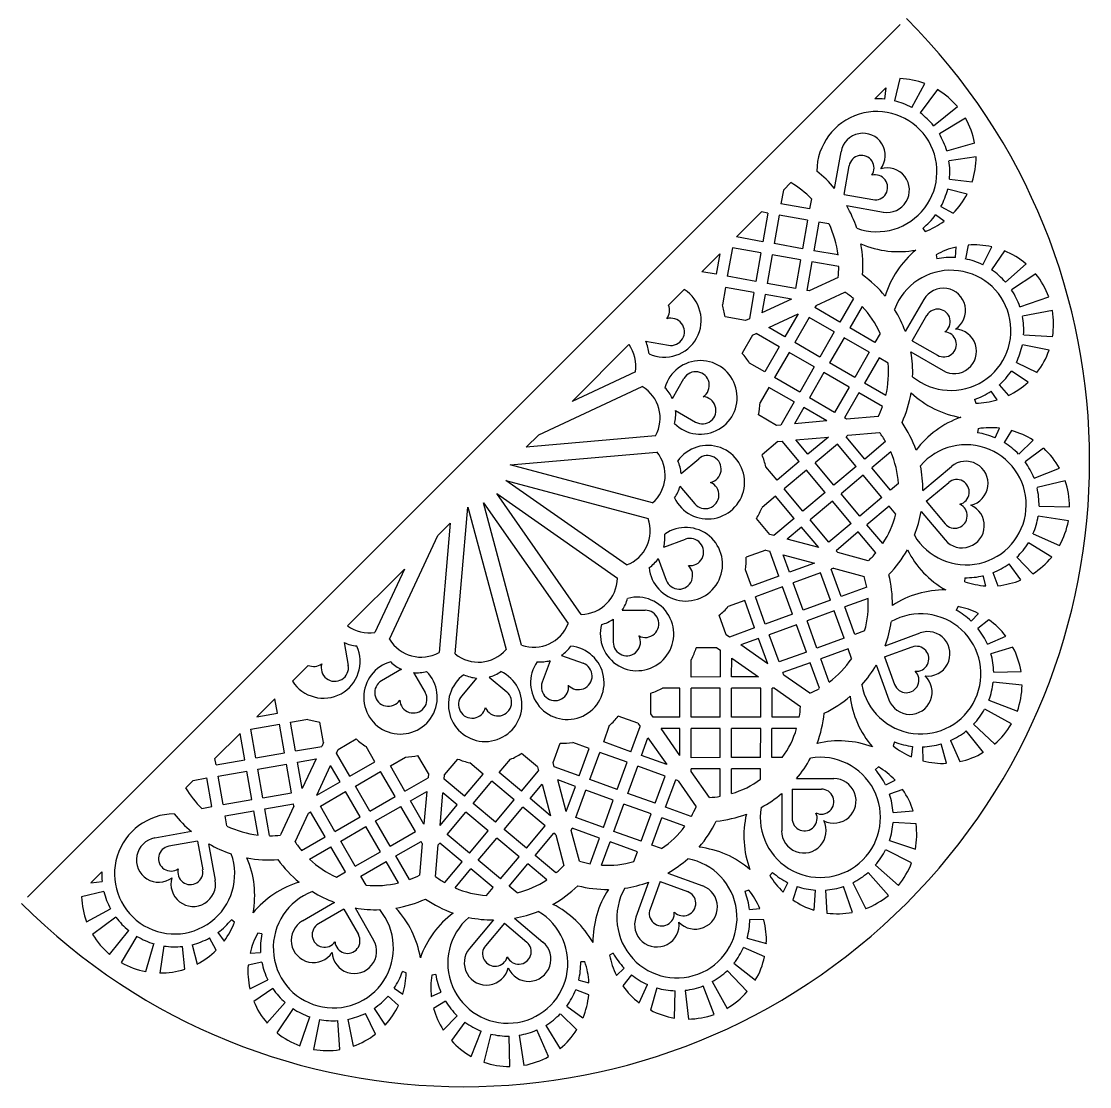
# Model space of a CAD drawing. Extents: x 41 to 289, y -2 to 246.
# Drawn here: x 165.2 to 289, y -1.9 to 121.5 of the extents above; entities that cross this region are included whole.
import ezdxf

# ---------------------------------------------------------------- set-up
doc = ezdxf.new("R2010")
doc.units = 0
doc.layers.get('0').update_dxf_attribs({"linetype": 'CONTINUOUS'})

msp = doc.modelspace()

# ---------------------------------------------------------------- linework, layer by layer
for p, q in [((267.03, 121.16), (165.91, 20.05)), ((266.99, 114.9), (266.35, 112.31)), ((268.36, 111.53), (269.88, 114.31)), ((265.35, 113.83), (264.08, 112.56)), ((265.35, 113.83), (265.21, 112.51)), ((271.33, 113.61), (269.34, 110.91)), ((270.89, 109.42), (273.65, 111.65)), ((274.59, 110.3), (271.56, 108.47)), ((272.43, 106.5), (275.65, 107.45)), ((259.42, 102.17), (260.17, 106.42)), ((275.81, 105.84), (272.68, 105.37)), ((260.52, 101.45), (261.11, 104.79)), ((254.35, 102.83), (253.49, 101.97)), ((272.72, 103.22), (275.37, 102.93)), ((253.49, 101.97), (253.21, 100.37)), ((274.78, 101.51), (272.52, 102.08)), ((256.53, 99.78), (253.21, 100.37)), ((256.73, 100.97), (256.53, 99.78)), ((260.52, 101.45), (263.86, 100.86)), ((250.96, 99.44), (248.06, 96.54)), ((251.7, 99.31), (250.96, 99.44)), ((251.7, 99.31), (251.12, 95.99)), ((252.99, 99.08), (252.41, 95.77)), ((256.3, 98.49), (252.99, 99.08)), ((260.82, 100.17), (265.07, 99.42)), ((272.1, 98.36), (271.12, 99.09)), ((271.74, 100.07), (273.17, 99.29)), ((256.3, 98.49), (255.72, 95.18)), ((257.59, 98.27), (257.01, 94.95)), ((258.77, 98.06), (257.59, 98.27)), ((269.63, 97.53), (269.93, 97.17)), ((251.12, 95.99), (248.06, 96.54)), ((255.72, 95.18), (252.41, 95.77)), ((273.42, 94.16), (273.5, 95.38)), ((274.89, 95.6), (274.57, 94.01)), ((276.61, 93.31), (277.63, 95.41)), ((246.13, 94.6), (244.03, 92.5)), ((246.13, 94.6), (245.71, 92.21)), ((247.58, 95.29), (246.99, 91.98)), ((250.89, 94.71), (247.58, 95.29)), ((250.89, 94.71), (250.31, 91.39)), ((252.18, 94.48), (251.6, 91.16)), ((255.49, 93.89), (252.18, 94.48)), ((259.82, 94.45), (257.01, 94.95)), ((271.18, 94.48), (271.27, 94.02)), ((279.1, 94.95), (277.61, 92.74)), ((255.49, 93.89), (254.91, 90.58)), ((256.78, 93.66), (256.2, 90.35)), ((259.9, 93.11), (256.78, 93.66)), ((279.23, 91.32), (281.6, 93.41)), ((245.71, 92.21), (244.03, 92.5)), ((250.31, 91.39), (246.99, 91.98)), ((259.82, 91.85), (256.49, 90.3)), ((282.73, 92.25), (279.93, 90.4)), ((241.99, 90.47), (240.16, 88.64)), ((246.77, 90.69), (246.42, 88.69)), ((250.08, 90.1), (246.77, 90.69)), ((254.91, 90.58), (251.6, 91.16)), ((250.08, 90.1), (249.55, 87.06)), ((251.37, 89.87), (251, 87.74)), ((254.42, 89.33), (251, 87.74)), ((254.42, 89.33), (251.37, 89.87)), ((256.49, 90.3), (256.2, 90.35)), ((257.28, 88.6), (260.61, 90.15)), ((261.62, 89.4), (260.04, 86.66)), ((267.63, 85.58), (269.78, 89.31)), ((280.89, 88.46), (284.24, 89.61)), ((257.28, 88.6), (257.13, 88.35)), ((260.04, 86.66), (257.13, 88.35)), ((262.6, 88.48), (261.18, 86.01)), ((284.66, 88.03), (281.19, 87.35)), ((249.11, 86.86), (246.73, 87.28)), ((249.55, 87.06), (249.11, 86.86)), ((251.79, 86.04), (255.21, 87.64)), ((255.21, 87.64), (253.66, 84.95)), ((256.48, 87.21), (254.8, 84.3)), ((259.39, 85.53), (256.48, 87.21)), ((268.42, 84.52), (270.11, 87.46)), ((253.66, 84.95), (251.79, 86.04)), ((259.39, 85.53), (257.71, 82.61)), ((264.09, 84.32), (261.18, 86.01)), ((237.53, 84.46), (240.16, 84)), ((249.9, 85.16), (248.7, 83.07)), ((249.9, 85.16), (250.34, 85.37)), ((253.01, 83.82), (250.34, 85.37)), ((257.71, 82.61), (254.8, 84.3)), ((260.52, 84.87), (258.84, 81.96)), ((263.44, 83.19), (260.52, 84.87)), ((264.69, 85.36), (264.09, 84.32)), ((268.42, 84.52), (271.35, 82.83)), ((281.33, 85.2), (284.68, 84.99)), ((235.6, 84.08), (229, 77.48)), ((253.01, 83.82), (251.33, 80.9)), ((254.14, 83.16), (252.46, 80.25)), ((257.06, 81.48), (254.14, 83.16)), ((263.44, 83.19), (261.76, 80.27)), ((268.26, 83.22), (271.99, 81.06)), ((284.28, 83.42), (281.18, 84.05)), ((251.33, 80.9), (249.58, 81.92)), ((261.76, 80.27), (258.84, 81.96)), ((264.57, 82.53), (262.89, 79.62)), ((265.61, 81.93), (264.57, 82.53)), ((280.48, 82.01), (282.88, 80.84)), ((236.35, 80.91), (229, 77.48)), ((257.06, 81.48), (255.38, 78.56)), ((258.19, 80.82), (256.51, 77.91)), ((261.1, 79.14), (258.19, 80.82)), ((281.84, 79.71), (279.91, 81.01)), ((225.14, 73.61), (237.14, 79.21)), ((240.63, 77.83), (241.96, 80.14)), ((255.38, 78.56), (252.46, 80.25)), ((265.36, 78.19), (262.89, 79.62)), ((278.49, 79.39), (279.56, 78.17)), ((251.81, 79.11), (250.8, 77.36)), ((254.72, 77.43), (251.81, 79.11)), ((261.1, 79.14), (259.42, 76.22)), ((262.24, 78.48), (260.56, 75.57)), ((264.97, 76.9), (262.24, 78.48)), ((278.24, 77.66), (277.57, 78.68)), ((254.72, 77.43), (253.18, 74.75)), ((255.86, 76.77), (254.77, 74.89)), ((258.54, 75.22), (255.86, 76.77)), ((259.42, 76.22), (256.51, 77.91)), ((275.64, 77.73), (275.79, 77.28)), ((241, 76.42), (243.31, 75.09)), ((252.7, 74.71), (250.61, 75.92)), ((260.81, 75.42), (260.56, 75.57)), ((264.47, 75.74), (260.81, 75.42)), ((253.18, 74.75), (252.7, 74.71)), ((258.54, 75.22), (254.77, 74.89)), ((276.05, 74.33), (275.97, 73.86)), ((278.04, 73.26), (278.53, 74.38)), ((225.14, 73.61), (223.7, 72.17)), ((238.68, 73.49), (223.7, 72.17)), ((254.94, 73.03), (258.7, 73.36)), ((256.33, 71.37), (254.94, 73.03)), ((258.7, 73.36), (256.33, 71.37)), ((260.97, 73.56), (260.75, 73.37)), ((262.91, 70.79), (260.75, 73.37)), ((260.97, 73.56), (264.63, 73.88)), ((279.91, 74.11), (279.07, 72.72)), ((252.86, 72.85), (251.02, 71.3)), ((252.86, 72.85), (253.34, 72.89)), ((255.33, 70.52), (253.34, 72.89)), ((259.75, 72.53), (257.17, 70.36)), ((261.91, 69.95), (259.75, 72.53)), ((265.33, 72.83), (262.91, 70.79)), ((280.75, 71.38), (282.42, 72.99)), ((283.64, 72.06), (281.49, 70.49)), ((221.83, 70.13), (238.84, 71.62)), ((241.64, 69.13), (243.69, 70.85)), ((265.94, 71.63), (263.75, 69.79)), ((238.32, 65.72), (221.83, 70.13)), ((252.75, 68.36), (251.45, 69.91)), ((255.33, 70.52), (252.75, 68.36)), ((256.17, 69.52), (253.59, 67.36)), ((258.33, 66.94), (256.17, 69.52)), ((259.33, 67.78), (257.17, 70.36)), ((261.91, 69.95), (259.33, 67.78)), ((265.91, 67.21), (263.75, 69.79)), ((269.66, 67.18), (272.96, 69.95)), ((282.53, 68.6), (285.48, 69.76)), ((235.33, 58.54), (221.35, 68.33)), ((221.35, 68.33), (237.84, 63.91)), ((262.75, 68.95), (260.17, 66.78)), ((264.91, 66.37), (262.75, 68.95)), ((270.04, 65.92), (272.64, 68.1)), ((286.14, 68.29), (282.88, 67.5)), ((241.51, 67.68), (243.23, 65.64)), ((255.75, 64.78), (253.59, 67.36)), ((258.33, 66.94), (255.75, 64.78)), ((266.83, 67.98), (265.91, 67.21)), ((223.16, 49.23), (218.74, 65.72)), ((218.74, 65.72), (228.54, 51.74)), ((230.07, 52.81), (220.28, 66.8)), ((220.28, 66.8), (234.26, 57)), ((252.59, 66.51), (251.04, 65.21)), ((254.75, 63.93), (252.59, 66.51)), ((259.17, 65.94), (256.59, 63.77)), ((261.33, 63.36), (259.17, 65.94)), ((262.33, 64.2), (260.17, 66.78)), ((264.91, 66.37), (262.33, 64.2)), ((270.04, 65.92), (272.22, 63.32)), ((215.45, 48.23), (216.94, 65.24)), ((216.94, 65.24), (221.36, 48.75)), ((265.75, 65.36), (263.17, 63.2)), ((266.52, 64.44), (265.75, 65.36)), ((269.45, 64.74), (272.22, 61.44)), ((283.11, 65.36), (286.65, 65.29)), ((214.9, 63.38), (213.46, 61.94)), ((214.9, 63.38), (213.59, 48.4)), ((251.92, 62.07), (250.37, 63.92)), ((254.75, 63.93), (252.39, 61.95)), ((258.75, 61.19), (256.59, 63.77)), ((261.33, 63.36), (258.75, 61.19)), ((265.01, 61.01), (263.17, 63.2)), ((286.51, 63.65), (283.01, 64.2)), ((207.86, 49.93), (213.46, 61.94)), ((252.39, 61.95), (251.92, 62.07)), ((255.59, 62.93), (253.93, 61.53)), ((257.58, 60.56), (255.59, 62.93)), ((262.17, 62.36), (259.6, 60.19)), ((264.2, 59.93), (262.17, 62.36)), ((282.41, 62.13), (285.49, 60.79)), ((239.62, 60.61), (242.13, 61.52)), ((257.58, 60.56), (253.93, 61.53)), ((284.58, 59.46), (281.87, 61.11)), ((251.44, 60.27), (249.17, 59.44)), ((251.44, 60.27), (251.9, 60.14)), ((252.96, 57.24), (251.9, 60.14)), ((253.45, 59.73), (257.1, 58.75)), ((254.19, 57.69), (253.45, 59.73)), ((259.78, 59.97), (259.6, 60.19)), ((263.33, 59.01), (259.78, 59.97)), ((280.52, 59.43), (282.37, 57.51)), ((239, 59.29), (239.92, 56.78)), ((257.1, 58.75), (254.19, 57.69)), ((281.01, 56.8), (279.64, 58.68)), ((209.59, 58.07), (203, 51.47)), ((209.59, 58.07), (206.17, 50.72)), ((249.8, 56.09), (249.1, 57.99)), ((252.96, 57.24), (249.8, 56.09)), ((257.79, 57.61), (254.63, 56.46)), ((258.94, 54.45), (257.79, 57.61)), ((259.3, 58.16), (259.02, 58.06)), ((260.17, 54.9), (259.02, 58.06)), ((259.3, 58.16), (262.85, 57.21)), ((274.5, 57.06), (274.49, 56.59)), ((276.93, 56.11), (276.65, 57.3)), ((277.75, 57.65), (278.34, 56.13)), ((253.4, 56.01), (250.24, 54.86)), ((254.55, 52.85), (253.4, 56.01)), ((255.78, 53.29), (254.63, 56.46)), ((263.14, 55.98), (260.17, 54.9)), ((251.39, 51.69), (250.24, 54.86)), ((263.3, 54.65), (260.62, 53.67)), ((234.81, 53.3), (237.48, 53.3)), ((249.01, 54.41), (247.11, 53.71)), ((250.16, 51.24), (249.01, 54.41)), ((258.94, 54.45), (255.78, 53.29)), ((261.77, 50.5), (260.62, 53.67)), ((273.73, 53.73), (273.5, 53.31)), ((233.78, 52.27), (233.78, 49.6)), ((246.86, 50.46), (246.04, 52.73)), ((254.55, 52.85), (251.39, 51.69)), ((259.39, 53.22), (256.23, 52.06)), ((257.38, 48.9), (256.23, 52.06)), ((260.54, 50.05), (259.39, 53.22)), ((275.24, 52.04), (276.08, 52.93)), ((277.29, 52.2), (276.02, 51.19)), ((250.16, 51.24), (247.26, 50.18)), ((255, 51.62), (251.84, 50.46)), ((256.15, 48.45), (255, 51.62)), ((262.9, 50.91), (261.77, 50.5)), ((202.61, 49.54), (203.07, 46.91)), ((247.26, 50.18), (246.86, 50.46)), ((250.61, 50.01), (248.57, 49.27)), ((251.67, 47.1), (250.61, 50.01)), ((252.99, 47.3), (251.84, 50.46)), ((260.54, 50.05), (257.38, 48.9)), ((265.28, 49.19), (269.33, 50.66)), ((277.14, 49.35), (279.26, 50.29)), ((245.79, 48.93), (243.38, 48.93)), ((245.79, 48.93), (246.19, 48.65)), ((246.19, 45.57), (246.19, 48.65)), ((251.67, 47.1), (248.57, 49.27)), ((256.15, 48.45), (252.99, 47.3)), ((260.99, 48.82), (257.82, 47.67)), ((261.39, 47.7), (260.99, 48.82)), ((265.21, 47.88), (268.4, 49.04)), ((280.09, 49), (277.53, 48.26)), ((226.46, 47.45), (225.55, 44.95)), ((227.78, 48.07), (230.29, 47.16)), ((242.82, 45.56), (242.82, 47.59)), ((247.49, 45.57), (247.5, 47.74)), ((247.5, 47.74), (250.59, 45.57)), ((256.59, 47.22), (253.43, 46.07)), ((257.67, 44.25), (256.59, 47.22)), ((258.8, 44.98), (257.82, 47.67)), ((265.21, 47.88), (266.37, 44.69)), ((198.43, 46.91), (196.61, 45.08)), ((209.24, 46.45), (206.93, 45.11)), ((210.65, 46.07), (211.98, 43.76)), ((253.53, 45.79), (253.43, 46.07)), ((256.54, 43.69), (253.53, 45.79)), ((264.25, 46.97), (265.72, 42.92)), ((277.86, 46.13), (281.03, 46.21)), ((217.94, 45.43), (216.23, 43.39)), ((219.39, 45.56), (221.44, 43.84)), ((246.19, 45.57), (242.82, 45.56)), ((250.59, 45.57), (247.49, 45.57)), ((281.15, 44.6), (277.81, 44.97)), ((238.14, 41.28), (238.14, 43.69)), ((241.51, 44.25), (239.48, 44.25)), ((241.51, 40.89), (241.51, 44.25)), ((246.18, 44.26), (242.82, 44.25)), ((242.82, 40.89), (242.82, 44.25)), ((246.18, 40.89), (246.18, 44.26)), ((250.86, 44.26), (247.49, 44.26)), ((247.49, 40.89), (247.49, 44.26)), ((250.86, 40.9), (250.86, 44.26)), ((252.46, 44.26), (252.17, 44.26)), ((252.17, 40.9), (252.17, 44.26)), ((252.46, 44.26), (255.47, 42.15)), ((194.57, 43.05), (192.47, 40.95)), ((194.87, 41.37), (194.57, 43.05)), ((277.3, 42.88), (280.6, 41.61)), ((192.47, 40.95), (194.87, 41.37)), ((236.61, 40.21), (234.34, 41.03)), ((238.42, 40.89), (238.14, 41.28)), ((241.51, 40.89), (238.42, 40.89)), ((246.18, 40.89), (242.82, 40.89)), ((250.86, 40.9), (247.49, 40.89)), ((255.33, 40.9), (252.17, 40.9)), ((279.91, 40.12), (276.81, 41.83)), ((191.78, 39.5), (195.1, 40.08)), ((195.68, 36.77), (195.1, 40.08)), ((196.38, 40.31), (198.38, 40.66)), ((196.97, 36.99), (196.38, 40.31)), ((200.22, 37.96), (199.8, 40.34)), ((232.67, 38.06), (233.36, 39.97)), ((235.83, 36.91), (236.89, 39.81)), ((236.61, 40.21), (236.89, 39.81)), ((275.53, 40.09), (277.97, 37.78)), ((190.54, 39.01), (187.63, 36.11)), ((191.08, 35.96), (190.54, 39.01)), ((192.37, 36.18), (191.78, 39.5)), ((201.91, 37.17), (204, 38.38)), ((237.06, 36.47), (237.8, 38.5)), ((237.8, 38.5), (239.97, 35.41)), ((241.5, 36.48), (239.34, 39.58)), ((241.51, 39.58), (239.34, 39.58)), ((241.5, 36.48), (241.51, 39.58)), ((242.81, 36.21), (242.82, 39.58)), ((246.18, 39.58), (242.82, 39.58)), ((246.18, 36.22), (246.18, 39.58)), ((250.86, 39.59), (247.49, 39.58)), ((247.49, 36.22), (247.49, 39.58)), ((250.85, 36.22), (250.86, 39.59)), ((255.02, 39.59), (252.16, 39.59)), ((252.16, 36.22), (252.16, 39.59)), ((276.66, 36.83), (274.68, 39.31)), ((196.97, 36.99), (200.01, 37.52)), ((200.22, 37.96), (200.01, 37.52)), ((201.71, 36.73), (201.91, 37.17)), ((206.17, 35.74), (205.15, 37.5)), ((226.81, 35.64), (227.63, 37.9)), ((230.99, 37.28), (229.08, 37.97)), ((229.83, 34.12), (230.99, 37.28)), ((235.83, 36.91), (232.67, 38.06)), ((266.37, 38.03), (266.2, 37.59)), ((268.33, 36.3), (268.47, 37.52)), ((269.62, 37.47), (269.66, 35.84)), ((272.4, 35.56), (271.75, 37.8)), ((272.84, 38.19), (273.92, 35.76)), ((187.76, 35.38), (187.63, 36.11)), ((187.76, 35.38), (191.08, 35.96)), ((192.37, 36.18), (195.68, 36.77)), ((197.2, 35.7), (199.34, 36.08)), ((199.34, 36.08), (197.74, 32.65)), ((203.25, 34.06), (201.71, 36.73)), ((207.96, 35.26), (209.72, 36.28)), ((212.36, 34.37), (211.15, 36.46)), ((214.22, 34.21), (215.78, 36.06)), ((220.56, 34.48), (221.86, 36.04)), ((225, 35.15), (223.15, 36.7)), ((231.06, 33.67), (232.22, 36.83)), ((235.38, 35.68), (232.22, 36.83)), ((239.97, 35.41), (237.06, 36.47)), ((246.18, 36.22), (242.81, 36.21)), ((250.85, 36.22), (247.49, 36.22)), ((253.36, 36.22), (252.16, 36.22)), ((187.99, 34.09), (191.31, 34.67)), ((191.89, 31.35), (191.31, 34.67)), ((192.6, 34.89), (195.91, 35.48)), ((193.18, 31.58), (192.6, 34.89)), ((196.5, 32.16), (195.91, 35.48)), ((197.74, 32.65), (197.2, 35.7)), ((199.43, 31.86), (201.03, 35.29)), ((202.12, 33.41), (201.03, 35.29)), ((203.25, 34.06), (206.17, 35.74)), ((209.64, 32.35), (207.96, 35.26)), ((218.71, 34.32), (217.16, 35.62)), ((223.14, 32.32), (225.13, 34.69)), ((225, 35.15), (225.13, 34.69)), ((226.93, 35.17), (226.81, 35.64)), ((229.83, 34.12), (226.93, 35.17)), ((234.23, 32.52), (235.38, 35.68)), ((235.46, 32.07), (236.61, 35.24)), ((239.78, 34.09), (236.61, 35.24)), ((246.18, 34.91), (242.81, 34.91)), ((242.81, 34.61), (242.81, 34.91)), ((246.17, 31.75), (246.18, 34.91)), ((247.48, 32.05), (247.49, 34.91)), ((250.85, 34.91), (247.49, 34.91)), ((250.85, 33.71), (250.85, 34.91)), ((264.5, 35.16), (264.15, 34.85)), ((185.1, 33.58), (184.24, 32.72)), ((185.1, 33.58), (186.7, 33.86)), ((187.29, 30.55), (186.7, 33.86)), ((188.58, 30.77), (187.99, 34.09)), ((203.91, 32.93), (206.82, 34.61)), ((208.51, 31.7), (206.82, 34.61)), ((209.64, 32.35), (212.32, 33.89)), ((212.36, 34.37), (212.32, 33.89)), ((214.18, 33.73), (214.22, 34.21)), ((216.55, 31.75), (214.18, 33.73)), ((216.55, 31.75), (218.71, 34.32)), ((217.55, 30.91), (219.72, 33.48)), ((222.3, 31.32), (219.72, 33.48)), ((223.14, 32.32), (220.56, 34.48)), ((228.32, 29.98), (227.35, 33.63)), ((229.39, 32.89), (227.35, 33.63)), ((234.23, 32.52), (231.06, 33.67)), ((238.62, 30.93), (239.78, 34.09)), ((239.85, 30.48), (241.01, 33.64)), ((241.28, 33.54), (241.01, 33.64)), ((241.28, 33.54), (243.39, 30.53)), ((244.92, 31.6), (242.81, 34.61)), ((255.02, 33.79), (259.33, 33.79)), ((265.34, 33.06), (266.44, 33.6)), ((199.43, 31.86), (202.12, 33.41)), ((199.86, 30.6), (202.77, 32.28)), ((204.46, 29.36), (202.77, 32.28)), ((205.59, 30.02), (203.91, 32.93)), ((210.3, 31.22), (212.18, 32.3)), ((212.18, 32.3), (211.85, 28.53)), ((224.14, 31.48), (225.54, 33.14)), ((225.54, 33.14), (226.52, 29.49)), ((228.32, 29.98), (229.39, 32.89)), ((229.46, 29.28), (230.62, 32.44)), ((233.78, 31.29), (230.62, 32.44)), ((254.5, 32.58), (254.5, 29.18)), ((254.5, 32.58), (257.89, 32.58)), ((267.33, 32.51), (265.79, 31.99)), ((188.58, 30.77), (191.89, 31.35)), ((193.18, 31.58), (196.5, 32.16)), ((205.59, 30.02), (208.51, 31.7)), ((211.85, 28.53), (210.3, 31.22)), ((213.71, 28.37), (214.04, 32.14)), ((215.71, 30.74), (214.04, 32.14)), ((220.13, 28.74), (222.3, 31.32)), ((226.52, 29.49), (224.14, 31.48)), ((232.63, 28.13), (233.78, 31.29)), ((238.62, 30.93), (235.46, 32.07)), ((253.29, 32.06), (253.29, 27.75)), ((186.11, 30.34), (187.29, 30.55)), ((188.81, 29.48), (192.12, 30.07)), ((192.62, 27.25), (192.12, 30.07)), ((193.41, 30.29), (196.73, 30.87)), ((193.96, 27.18), (193.41, 30.29)), ((196.78, 30.59), (195.22, 27.26)), ((196.78, 30.59), (196.73, 30.87)), ((196.92, 26.47), (198.47, 29.8)), ((198.47, 29.8), (198.72, 29.94)), ((200.41, 27.03), (198.72, 29.94)), ((201.54, 27.68), (199.86, 30.6)), ((206.25, 28.88), (209.17, 30.56)), ((210.85, 27.65), (209.17, 30.56)), ((213.71, 28.37), (215.71, 30.74)), ((214.54, 27.33), (216.71, 29.9)), ((219.29, 27.74), (216.71, 29.9)), ((220.13, 28.74), (217.55, 30.91)), ((221.13, 27.9), (223.3, 30.48)), ((225.88, 28.32), (223.3, 30.48)), ((233.86, 27.68), (235.01, 30.84)), ((238.17, 29.7), (235.01, 30.84)), ((242.82, 29.4), (239.85, 30.48)), ((266.21, 29.88), (268.53, 30.04)), ((189.02, 28.3), (188.81, 29.48)), ((201.54, 27.68), (204.46, 29.36)), ((207.93, 25.97), (206.25, 28.88)), ((232.63, 28.13), (229.46, 29.28)), ((237.02, 26.53), (238.17, 29.7)), ((238.25, 26.09), (239.4, 29.25)), ((242.09, 28.27), (239.4, 29.25)), ((268.86, 28.54), (266.21, 28.72)), ((184.9, 27.65), (180.66, 26.9)), ((202.2, 26.55), (205.12, 28.23)), ((206.8, 25.32), (205.12, 28.23)), ((207.93, 25.97), (210.85, 27.65)), ((217.12, 25.17), (214.54, 27.33)), ((217.12, 25.17), (219.29, 27.74)), ((223.71, 25.74), (221.13, 27.9)), ((223.71, 25.74), (225.88, 28.32)), ((224.72, 24.9), (226.88, 27.48)), ((227.11, 27.29), (226.88, 27.48)), ((227.11, 27.29), (228.06, 23.74)), ((228.91, 27.77), (229.01, 28.05)), ((229.86, 24.23), (228.91, 27.77)), ((232.18, 26.9), (229.01, 28.05)), ((237.02, 26.53), (233.86, 27.68)), ((185.62, 26.55), (182.28, 25.96)), ((185.62, 26.55), (186.21, 23.21)), ((186.9, 26.25), (187.65, 22.01)), ((197.67, 25.45), (200.41, 27.03)), ((203.88, 23.64), (202.2, 26.55)), ((208.59, 24.84), (211.51, 26.52)), ((211.65, 26.26), (211.33, 22.6)), ((211.65, 26.26), (211.51, 26.52)), ((213.19, 22.44), (213.51, 26.1)), ((213.51, 26.1), (213.7, 26.32)), ((216.28, 24.16), (213.7, 26.32)), ((218.13, 24.33), (220.29, 26.9)), ((222.87, 24.74), (220.29, 26.9)), ((231.09, 23.93), (232.18, 26.9)), ((232.43, 23.77), (233.41, 26.45)), ((236.57, 25.31), (233.41, 26.45)), ((239.38, 25.68), (238.25, 26.09)), ((265.79, 26.61), (268.79, 25.6)), ((198.59, 24.47), (201.07, 25.9)), ((202.75, 22.98), (201.07, 25.9)), ((203.88, 23.64), (206.8, 25.32)), ((210.17, 22.1), (208.59, 24.84)), ((227.14, 22.87), (224.72, 24.9)), ((236.16, 24.18), (236.57, 25.31)), ((268.35, 24.04), (265.34, 25.54)), ((204.54, 22.5), (207.46, 24.18)), ((208.89, 21.71), (207.46, 24.18)), ((214.25, 21.74), (216.28, 24.16)), ((220.71, 22.16), (218.13, 24.33)), ((220.71, 22.16), (222.87, 24.74)), ((221.71, 21.32), (223.88, 23.9)), ((226.07, 22.07), (223.88, 23.9)), ((264.15, 23.75), (266.82, 21.42)), ((174.52, 22.99), (173.24, 21.72)), ((201.71, 22.38), (202.75, 22.98)), ((205.14, 21.46), (204.54, 22.5)), ((215.45, 21.14), (217.29, 23.32)), ((219.87, 21.16), (217.29, 23.32)), ((240.1, 22.82), (244.15, 21.35)), ((252.22, 22.93), (251.91, 22.57)), ((265.65, 20.26), (263.33, 22.93)), ((173.24, 21.72), (174.56, 21.86)), ((219.09, 20.24), (219.87, 21.16)), ((222.63, 20.55), (221.71, 21.32)), ((237.88, 21.79), (236.41, 17.74)), ((239.2, 21.86), (238.04, 18.68)), ((239.2, 21.86), (242.38, 20.7)), ((253.47, 20.64), (254.01, 21.73)), ((255.08, 21.29), (254.57, 19.75)), ((261.48, 18.28), (260.47, 21.29)), ((261.54, 21.73), (263.03, 18.72)), ((174.76, 20.72), (172.18, 20.08)), ((249.48, 20.87), (249.04, 20.7)), ((257.04, 18.54), (257.2, 20.87)), ((258.35, 20.87), (258.54, 18.21)), ((172.76, 17.2), (175.54, 18.71)), ((201.5, 19.45), (197.76, 17.29)), ((202.55, 18.66), (199.61, 16.96)), ((202.55, 18.66), (204.25, 15.72)), ((203.86, 18.81), (206.01, 15.08)), ((249.55, 18.61), (250.77, 18.75)), ((176.16, 17.74), (173.46, 15.74)), ((189.91, 17.15), (189.54, 17.44)), ((219.9, 17.41), (217.13, 14.11)), ((222.33, 17.62), (225.63, 14.85)), ((251.23, 17.41), (249.6, 17.45)), ((175.43, 13.42), (177.65, 16.18)), ((221.16, 17.03), (218.98, 14.43)), ((221.16, 17.03), (223.75, 14.85)), ((178.6, 15.52), (176.78, 12.48)), ((187.78, 13.91), (187.01, 15.33)), ((187.98, 15.95), (188.71, 14.97)), ((193.06, 15.8), (192.59, 15.89)), ((249.28, 15.32), (251.52, 14.68)), ((179.63, 11.43), (180.57, 14.65)), ((181.71, 14.4), (181.23, 11.26)), ((184.14, 11.7), (183.86, 14.35)), ((185, 14.55), (185.56, 12.29)), ((191.7, 13.58), (192.92, 13.65)), ((251.32, 13.16), (248.88, 14.24)), ((193.07, 12.51), (191.47, 12.18)), ((230.48, 12.58), (230.01, 12.57)), ((233.76, 13.57), (233.35, 13.35)), ((247.76, 12.39), (250.24, 10.42)), ((209.79, 11.29), (209.35, 11.44)), ((234.15, 10.99), (235.03, 11.84)), ((249.3, 9.11), (246.98, 11.54)), ((191.67, 9.44), (193.76, 10.47)), ((213.21, 11.1), (212.75, 11.03)), ((229.78, 10.43), (230.96, 10.14)), ((235.89, 11.06), (234.87, 9.78)), ((236.78, 7.81), (237.73, 9.94)), ((245.24, 10.27), (246.96, 7.17)), ((194.34, 9.46), (192.13, 7.98)), ((208.39, 9.51), (209.41, 8.83)), ((212.69, 8.54), (213.81, 9.03)), ((230.94, 8.73), (229.43, 9.33)), ((238.82, 9.54), (238.08, 6.98)), ((240.87, 6.05), (240.95, 9.21)), ((242.1, 9.26), (242.48, 5.93)), ((245.47, 6.47), (244.2, 9.78)), ((193.66, 5.47), (195.76, 7.84)), ((208.91, 7.51), (207.69, 8.59)), ((214.35, 8), (212.96, 7.16)), ((228.39, 7.44), (230.27, 6.07)), ((196.68, 7.14), (194.82, 4.34)), ((206.24, 4.2), (205.07, 6.59)), ((206.07, 7.17), (207.37, 5.24)), ((214.08, 4.65), (215.7, 6.32)), ((229.57, 4.7), (227.65, 6.55)), ((197.46, 2.84), (198.61, 6.19)), ((199.73, 5.89), (199.05, 2.41)), ((202.09, 2.39), (201.88, 5.75)), ((203.03, 5.9), (203.65, 2.79)), ((216.58, 5.58), (215.02, 3.43)), ((225.97, 5.2), (227.62, 2.5)), ((217.32, 1.6), (218.47, 4.54)), ((219.58, 4.2), (218.79, 0.93)), ((221.79, 0.42), (221.72, 3.96)), ((222.87, 4.06), (223.42, 0.56)), ((226.28, 1.59), (224.94, 4.67))]:
    msp.add_line(p, q)
for centre, radius, start, end in [((216.47, 70.6), 72.5, 225, 45), ((266.64, 105.73), 9.17, 69.3174, 87.7622), ((266.64, 105.73), 9.17, 40.1422, 59.2124), ((264.32, 104.11), 8.45, 83.923, 91.631), ((264.32, 104.11), 8.45, 61.4313, 76.077), ((264.32, 104.11), 6.96, 250.4723, 179.5277), ((264.32, 104.11), 8.45, 38.9313, 53.577), ((266.64, 105.73), 9.17, 10.7984, 29.8686), ((262.71, 105.97), 2.58, 323.107, 170), ((264.32, 104.11), 8.45, 16.4313, 31.077), ((262.54, 104.54), 1.45, 324.534, 170), ((264.32, 104.11), 8.45, 353.9313, 8.577), ((266.64, 105.73), 9.17, 342.2481, 0.6932), ((248.69, 93.16), 14.01, 40.0048, 51.7441), ((265.51, 101.96), 2.58, 260, 106.893), ((248.69, 93.16), 11.21, 44.1171, 59.63), ((264.12, 102.29), 1.45, 260, 105.466), ((264.32, 104.11), 8.45, 331.4313, 346.077), ((266.64, 105.73), 9.17, 315.4087, 332.6411), ((248.69, 93.16), 14.01, 18.2559, 29.9952), ((264.32, 104.11), 8.45, 308.9313, 323.577), ((248.69, 93.16), 11.21, 6.5987, 25.8829), ((266.64, 105.73), 9.17, 291.022, 306.5887), ((266.82, 105.86), 11.02, 246.7273, 280.6067), ((248.69, 93.16), 14.01, 355.822, 10.5696), ((275.62, 86.45), 9.17, 103.4205, 118.9865), ((275.62, 86.45), 9.17, 77.369, 94.6008), ((275.84, 86.51), 11.02, 129.3933, 163.2727), ((272.89, 85.72), 8.45, 86.4313, 101.077), ((275.62, 86.45), 9.17, 49.3174, 67.7622), ((248.69, 93.16), 11.21, 353.2566, 359.7206), ((272.89, 85.72), 8.45, 63.9313, 78.577), ((254.46, 80.78), 14.01, 39.4304, 54.178), ((272.89, 85.72), 6.96, 230.4723, 159.5277), ((272.89, 85.72), 8.45, 41.4313, 56.077), ((275.62, 86.45), 9.17, 20.1422, 39.2124), ((239.7, 86.87), 4.26, 245.2972, 57.5444), ((272.01, 88.02), 2.58, 303.107, 150), ((272.89, 85.72), 8.45, 18.9313, 33.577), ((254.46, 80.78), 11.21, 50.2794, 56.7434), ((238.72, 88.01), 1.58, 323.107, 23.4848), ((238.8, 86.24), 8, 7.4343, 17.8316), ((254.46, 80.78), 11.21, 24.1171, 43.4013), ((254.46, 80.78), 14.01, 20.0048, 31.7441), ((271.37, 86.73), 1.45, 304.534, 150), ((275.62, 86.45), 9.17, 350.7984, 9.8686), ((240.44, 85.55), 1.58, 260, 106.893), ((272.89, 85.72), 8.45, 356.4313, 11.077), ((272.08, 84.09), 1.45, 240, 85.466), ((273.28, 83.29), 2.58, 240, 86.893), ((233.68, 82.65), 4.26, 4.7028, 25.1626), ((232.15, 81.58), 4.26, 350.9019, 35.8582), ((242.8, 77.66), 8, 32.1684, 42.5657), ((254.46, 80.78), 14.01, 358.2559, 9.9952), ((272.89, 85.72), 8.45, 333.9313, 348.577), ((275.62, 86.45), 9.17, 322.2481, 340.6932), ((243.87, 77.95), 4.26, 225.2972, 164.7028), ((254.46, 80.78), 11.21, 346.5987, 5.8829), ((243.33, 79.35), 1.58, 303.107, 150), ((272.89, 85.72), 8.45, 311.4313, 326.077), ((234.95, 75.56), 4.26, 330.9019, 59.0981), ((275.62, 86.45), 9.17, 295.4087, 312.6411), ((236.76, 76.04), 4.26, 24.8374, 45.2972), ((244.1, 76.46), 1.58, 240, 86.893), ((254.46, 80.78), 14.01, 335.822, 350.5696), ((275.84, 86.51), 11.02, 226.7273, 260.6067), ((272.89, 85.72), 8.45, 288.9313, 303.577), ((242.8, 77.66), 8, 347.4343, 357.8316), ((254.46, 80.78), 11.21, 333.2566, 339.7206), ((275.62, 86.45), 9.17, 271.022, 286.5887), ((236.76, 76.04), 4.26, 344.7028, 5.1626), ((277.7, 65.25), 11.02, 109.3933, 143.2727), ((255.65, 67.18), 14.01, 19.4304, 34.178), ((277.48, 65.27), 9.17, 83.4205, 98.9865), ((255.65, 67.18), 11.21, 30.2794, 36.7434), ((274.66, 65.51), 8.45, 66.4313, 81.077), ((277.48, 65.27), 9.17, 57.369, 74.6008), ((244.73, 68.13), 4.26, 205.2972, 144.7028), ((274.66, 65.51), 6.96, 210.4723, 139.5277), ((274.66, 65.51), 8.45, 43.9313, 58.577), ((277.48, 65.27), 9.17, 29.3174, 47.7622), ((235.53, 68.94), 4.26, 310.9019, 39.0981), ((237.4, 68.77), 4.26, 4.8374, 25.2972), ((244.7, 69.64), 1.58, 283.107, 130), ((243.63, 68.23), 8, 12.1684, 22.5657), ((255.65, 67.18), 11.21, 4.1171, 23.4013), ((274.62, 67.97), 2.58, 283.107, 130), ((255.65, 67.18), 14.01, 0.0048, 11.7441), ((274.66, 65.51), 8.45, 21.4313, 36.077), ((244.44, 66.65), 1.58, 220, 66.893), ((273.58, 66.98), 1.45, 284.534, 130), ((277.48, 65.27), 9.17, 0.1422, 19.2124), ((237.4, 68.77), 4.26, 324.7028, 345.1626), ((274.66, 65.51), 8.45, 358.9313, 13.577), ((243.63, 68.23), 8, 327.4343, 337.8316), ((255.65, 67.18), 11.21, 326.5987, 345.8829), ((255.65, 67.18), 14.01, 338.2559, 349.9952), ((273.34, 64.25), 1.45, 220, 65.466), ((274.19, 63.1), 2.58, 220, 66.893), ((233.81, 62.52), 4.26, 290.9019, 19.0981), ((274.66, 65.51), 8.45, 336.4313, 351.077), ((277.48, 65.27), 9.17, 330.7984, 349.8686), ((242.18, 58.62), 4.26, 185.2972, 124.7028), ((235.51, 61.73), 4.26, 344.8374, 5.2972), ((242.67, 60.04), 1.58, 263.107, 110), ((274.66, 65.51), 8.45, 313.9313, 328.577), ((241.18, 59.08), 8, 352.1684, 2.5657), ((255.65, 67.18), 11.21, 313.2566, 319.7206), ((255.65, 67.18), 14.01, 315.822, 330.5696), ((277.7, 65.25), 11.02, 206.7273, 240.6067), ((277.48, 65.27), 9.17, 302.2481, 320.6932), ((235.51, 61.73), 4.26, 304.7028, 325.1626), ((241.4, 57.32), 1.58, 200, 46.893), ((274.66, 65.51), 8.45, 291.4313, 306.077), ((230, 57.07), 4.26, 270.9019, 359.0981), ((252.12, 53.98), 11.21, 10.2794, 16.7434), ((252.12, 53.98), 14.01, 359.4304, 14.178), ((274.66, 65.51), 8.45, 268.9313, 283.577), ((277.48, 65.27), 9.17, 251.022, 266.5887), ((277.48, 65.27), 9.17, 275.4087, 292.6411), ((236.53, 50.55), 4.26, 165.2972, 104.7028), ((231.32, 55.75), 4.26, 324.8374, 345.2972), ((252.12, 53.98), 11.21, 344.1171, 3.4013), ((272.17, 44.63), 11.02, 89.3933, 123.2727), ((237.48, 51.72), 1.58, 243.107, 90), ((241.18, 59.08), 8, 307.4343, 317.8316), ((269.41, 45.92), 8.45, 46.4313, 61.077), ((271.97, 44.72), 9.17, 63.4205, 78.9865), ((231.32, 55.75), 4.26, 284.7028, 305.1626), ((269.41, 45.92), 6.96, 190.4723, 119.5277), ((271.97, 44.72), 9.17, 37.369, 54.6008), ((205.49, 54.93), 4.26, 234.1418, 279.0981), ((224.56, 53.26), 4.26, 250.9019, 339.0981), ((252.12, 53.98), 14.01, 340.0048, 351.7441), ((270.21, 48.24), 2.58, 263.107, 110), ((269.41, 45.92), 8.45, 23.9313, 38.577), ((204.42, 53.4), 4.26, 244.8374, 265.2972), ((211.52, 52.12), 4.26, 210.9019, 299.0981), ((235.35, 49.6), 1.58, 180, 26.893), ((200.2, 47.37), 4.26, 212.4556, 24.7028), ((218.14, 51.54), 4.26, 230.9019, 319.0981), ((228.46, 44.9), 4.26, 145.2972, 84.7028), ((225.35, 51.57), 4.26, 304.8374, 325.2972), ((235.75, 51.33), 8, 332.1684, 342.5657), ((268.89, 47.67), 1.45, 264.534, 110), ((271.97, 44.72), 9.17, 9.3174, 27.7622), ((199.06, 48.36), 1.58, 246.5152, 306.893), ((201.52, 46.64), 1.58, 163.107, 10), ((209.13, 43.21), 4.26, 105.2972, 44.7028), ((211.03, 50.31), 4.26, 224.7028, 245.1626), ((225.35, 51.57), 4.26, 264.7028, 285.1626), ((229.75, 45.67), 1.58, 223.107, 70), ((252.12, 53.98), 11.21, 306.5987, 325.8829), ((269.41, 45.92), 8.45, 1.4313, 16.077), ((211.03, 50.31), 4.26, 264.8374, 285.2972), ((218.94, 42.35), 4.26, 125.2972, 64.7028), ((218.3, 49.68), 4.26, 244.7028, 265.1626), ((218.3, 49.68), 4.26, 284.8374, 305.2972), ((252.12, 53.98), 14.01, 318.2559, 329.9952), ((267.74, 45.19), 1.45, 200, 45.466), ((207.72, 43.75), 1.58, 120, 326.893), ((227.03, 44.41), 1.58, 160, 6.893), ((268.14, 43.81), 2.58, 200, 46.893), ((269.41, 45.92), 8.45, 338.9313, 353.577), ((271.97, 44.72), 9.17, 340.1422, 359.2124), ((210.62, 42.97), 1.58, 183.107, 30), ((217.43, 42.37), 1.58, 140, 346.893), ((220.42, 42.63), 1.58, 203.107, 50), ((235.75, 51.33), 8, 287.4343, 297.8316), ((252.12, 53.98), 11.21, 293.2566, 299.7206), ((252.12, 53.98), 14.01, 295.822, 310.5696), ((272.17, 44.63), 11.02, 186.7273, 220.6067), ((244.28, 42.79), 11.21, 350.2794, 356.7434), ((227.99, 45.89), 8, 312.1684, 322.5657), ((244.28, 42.79), 14.01, 339.4304, 354.178), ((269.41, 45.92), 8.45, 316.4313, 331.077), ((200.83, 48.27), 8, 252.1684, 262.5657), ((271.97, 44.72), 9.17, 310.7984, 329.8686), ((209.41, 44.27), 8, 227.4343, 237.8316), ((244.28, 42.79), 11.21, 324.1171, 343.4013), ((269.41, 45.92), 8.45, 293.9313, 308.577), ((227.99, 45.89), 8, 267.4343, 277.8316), ((259.93, 27.14), 11.02, 69.3933, 103.2727), ((271.97, 44.72), 9.17, 231.022, 246.5887), ((269.41, 45.92), 8.45, 248.9313, 263.577), ((269.41, 45.92), 8.45, 271.4313, 286.077), ((209.41, 44.27), 8, 272.1684, 282.5657), ((218.85, 43.44), 8, 247.4343, 257.8316), ((218.85, 43.44), 8, 292.1684, 302.5657), ((257.77, 29.3), 6.96, 170.4723, 99.5277), ((244.28, 42.79), 14.01, 320.0048, 331.7441), ((271.97, 44.72), 9.17, 282.2481, 300.6932), ((257.77, 29.3), 8.45, 26.4313, 41.077), ((259.77, 27.3), 9.17, 43.4205, 58.9865), ((271.97, 44.72), 9.17, 255.4087, 272.6411), ((244.28, 42.79), 11.21, 286.5987, 305.8829), ((259.33, 31.21), 2.58, 243.107, 90), ((193.91, 38.38), 11.21, 210.37, 225.8829), ((257.89, 31.12), 1.45, 244.534, 90), ((259.77, 27.3), 9.17, 17.369, 34.6008), ((244.28, 42.79), 11.21, 273.2566, 279.7206), ((244.28, 42.79), 14.01, 298.2559, 309.9952), ((257.77, 29.3), 8.45, 3.9313, 18.577), ((182.96, 22.75), 6.96, 90.4723, 19.5277), ((193.91, 38.38), 14.01, 218.2559, 229.9952), ((233.09, 34.96), 11.21, 330.2794, 336.7434), ((255.95, 29.18), 1.45, 180, 25.466), ((233.09, 34.96), 14.01, 319.4304, 334.178), ((244.28, 42.79), 14.01, 275.822, 290.5696), ((259.93, 27.14), 11.02, 166.7273, 200.6067), ((255.86, 27.75), 2.58, 180, 26.893), ((257.77, 29.3), 8.45, 341.4313, 356.077), ((259.77, 27.3), 9.17, 349.3174, 7.7622), ((193.91, 38.38), 11.21, 244.1171, 263.4013), ((193.91, 38.38), 11.21, 270.2794, 276.7434), ((233.09, 34.96), 11.21, 304.1171, 323.4013), ((181.11, 24.37), 2.58, 100, 306.893), ((193.91, 38.38), 14.01, 240.0048, 251.7441), ((206.29, 32.61), 11.21, 213.2566, 219.7206), ((182.54, 24.53), 1.45, 100, 305.466), ((242.44, 14.9), 11.02, 49.3933, 83.2727), ((257.77, 29.3), 8.45, 318.9313, 333.577), ((181.22, 20.26), 11.02, 349.3933, 23.2727), ((193.91, 38.38), 14.01, 259.4304, 274.178), ((206.29, 32.61), 14.01, 215.822, 230.5696), ((206.29, 32.61), 11.21, 226.5987, 245.8829), ((219.9, 31.42), 11.21, 310.2794, 316.7434), ((233.09, 34.96), 11.21, 253.2566, 259.7206), ((233.09, 34.96), 11.21, 266.5987, 285.8829), ((241.16, 17.66), 6.96, 150.4723, 79.5277), ((233.09, 34.96), 14.01, 300.0048, 311.7441), ((259.77, 27.3), 9.17, 320.1422, 339.2124), ((182.96, 22.75), 8.45, 178.369, 186.077), ((185.12, 21.56), 2.58, 163.107, 10), ((184.78, 22.96), 1.45, 164.534, 10), ((206.29, 32.61), 11.21, 290.2794, 296.7434), ((219.9, 31.42), 11.21, 233.2566, 239.7206), ((259.77, 27.3), 9.17, 211.022, 226.5887), ((257.77, 29.3), 8.45, 228.9313, 243.577), ((257.77, 29.3), 8.45, 296.4313, 311.077), ((200.56, 11.24), 11.02, 106.7273, 140.6067), ((206.29, 32.61), 11.21, 264.1171, 283.4013), ((219.9, 31.42), 11.21, 246.5987, 265.8829), ((219.9, 31.42), 11.21, 284.1171, 303.4013), ((219.9, 31.42), 14.01, 299.4304, 314.178), ((233.09, 34.96), 14.01, 255.822, 270.5696), ((233.09, 34.96), 14.01, 278.2559, 289.9952), ((243.27, 18.93), 2.58, 223.107, 70), ((257.77, 29.3), 8.45, 251.4313, 266.077), ((257.77, 29.3), 8.45, 273.9313, 288.577), ((181.34, 20.44), 9.17, 182.2481, 200.6932), ((182.96, 22.75), 8.45, 193.9313, 208.577), ((201.35, 14.18), 6.96, 110.4723, 39.5277), ((206.29, 32.61), 14.01, 238.2559, 249.9952), ((206.29, 32.61), 14.01, 279.4304, 294.178), ((219.9, 31.42), 14.01, 235.822, 250.5696), ((242.44, 14.9), 11.02, 146.7273, 180.6067), ((241.89, 19.34), 1.45, 224.534, 70), ((241.16, 17.66), 8.45, 6.4313, 21.077), ((242.35, 15.1), 9.17, 23.4205, 38.9865), ((259.77, 27.3), 9.17, 290.7984, 309.8686), ((206.29, 32.61), 14.01, 260.0048, 271.7441), ((200.56, 11.24), 11.02, 9.3933, 43.2727), ((221.83, 9.38), 11.02, 29.3933, 63.2727), ((239.4, 18.18), 1.45, 160, 5.466), ((259.77, 27.3), 9.17, 235.4087, 252.6411), ((182.96, 22.75), 8.45, 216.4313, 231.077), ((182.96, 22.75), 8.45, 306.4313, 321.077), ((221.83, 9.38), 11.02, 126.7273, 160.6067), ((221.56, 12.41), 6.96, 130.4723, 59.5277), ((219.9, 31.42), 14.01, 258.2559, 269.9952), ((219.9, 31.42), 14.01, 280.0048, 291.7441), ((238.83, 16.86), 2.58, 160, 6.893), ((241.16, 17.66), 8.45, 343.9313, 358.577), ((242.35, 15.1), 9.17, 357.369, 14.6008), ((259.77, 27.3), 9.17, 262.2481, 280.6932), ((181.34, 20.44), 9.17, 323.4205, 338.9865), ((199.05, 15.06), 2.58, 120, 326.893), ((200.34, 15.7), 1.45, 120, 325.466), ((181.34, 20.44), 9.17, 210.7984, 229.8686), ((182.96, 22.75), 8.45, 238.9313, 253.577), ((182.96, 22.75), 8.45, 283.9313, 298.577), ((200.62, 11.45), 9.17, 151.022, 166.5887), ((201.35, 14.18), 8.45, 168.9313, 183.577), ((203.78, 13.79), 2.58, 183.107, 30), ((202.99, 14.99), 1.45, 184.534, 30), ((223.98, 12.88), 2.58, 203.107, 50), ((182.96, 22.75), 8.45, 261.4313, 276.077), ((181.34, 20.44), 9.17, 297.369, 314.6008), ((219.1, 12.45), 2.58, 140, 346.893), ((220.09, 13.5), 1.45, 140, 345.466), ((222.82, 13.74), 1.45, 204.534, 50), ((241.16, 17.66), 8.45, 321.4313, 336.077), ((181.34, 20.44), 9.17, 240.1422, 259.2124), ((201.35, 14.18), 8.45, 191.4313, 206.077), ((221.56, 12.41), 8.45, 346.4313, 1.077), ((221.81, 9.6), 9.17, 3.4205, 18.9865), ((242.35, 15.1), 9.17, 191.022, 206.5887), ((241.16, 17.66), 8.45, 208.9313, 223.577), ((242.35, 15.1), 9.17, 329.3174, 347.7622), ((181.34, 20.44), 9.17, 269.3174, 287.7622), ((200.62, 11.45), 9.17, 175.4087, 192.6411), ((201.35, 14.18), 8.45, 326.4313, 341.077), ((200.62, 11.45), 9.17, 343.4205, 358.9865), ((241.16, 17.66), 8.45, 298.9313, 313.577), ((221.81, 9.6), 9.17, 171.022, 186.5887), ((221.56, 12.41), 8.45, 188.9313, 203.577), ((241.16, 17.66), 8.45, 231.4313, 246.077), ((201.35, 14.18), 8.45, 213.9313, 228.577), ((221.56, 12.41), 8.45, 323.9313, 338.577), ((221.81, 9.6), 9.17, 337.369, 354.6008), ((242.35, 15.1), 9.17, 215.4087, 232.6411), ((241.16, 17.66), 8.45, 253.9313, 268.577), ((241.16, 17.66), 8.45, 276.4313, 291.077), ((242.35, 15.1), 9.17, 300.1422, 319.2124), ((200.62, 11.45), 9.17, 202.2481, 220.6932), ((201.35, 14.18), 8.45, 303.9313, 318.577), ((200.62, 11.45), 9.17, 317.369, 334.6008), ((221.56, 12.41), 8.45, 211.4313, 226.077), ((201.35, 14.18), 8.45, 236.4313, 251.077), ((201.35, 14.18), 8.45, 281.4313, 296.077), ((221.81, 9.6), 9.17, 195.4087, 212.6411), ((221.56, 12.41), 8.45, 301.4313, 316.077), ((242.35, 15.1), 9.17, 242.2481, 260.6932), ((242.35, 15.1), 9.17, 270.7984, 289.8686), ((201.35, 14.18), 8.45, 258.9313, 273.577), ((221.56, 12.41), 8.45, 233.9313, 248.577), ((200.62, 11.45), 9.17, 230.7984, 249.8686), ((200.62, 11.45), 9.17, 289.3174, 307.7622), ((221.56, 12.41), 8.45, 256.4313, 271.077), ((221.56, 12.41), 8.45, 278.9313, 293.577), ((221.81, 9.6), 9.17, 309.3174, 327.7622), ((221.81, 9.6), 9.17, 222.2481, 240.6932), ((200.62, 11.45), 9.17, 260.1422, 279.2124), ((221.81, 9.6), 9.17, 280.1422, 299.2124), ((221.81, 9.6), 9.17, 250.7984, 269.8686)]:
    msp.add_arc(centre, radius, start, end)

doc.saveas('drawing.dxf')
